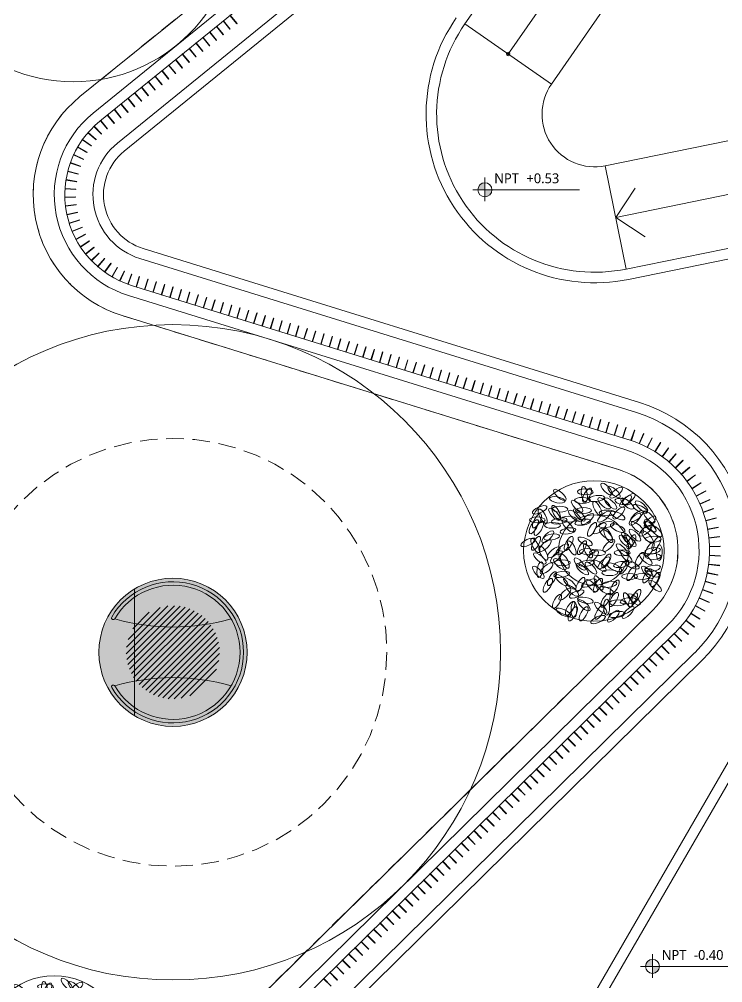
# Model space of a CAD drawing. Header units: millimetres. Extents: x 2471 to 2909, y 1327 to 1568.
# Drawn here: x 2668.85 to 2678.86, y 1377.44 to 1391.15 of the extents above; entities that cross this region are included whole.
import ezdxf
from ezdxf.enums import TextEntityAlignment as Align

# ---------------------------------------------------------------- set-up
doc = ezdxf.new("R2010")
doc.units = ezdxf.units.MM
for name, pattern in [('XREF_MOBILIARIO_200612$0$DASHED', [19.05, 12.7, -6.35]), ('XREF_MOBILIARIO_200612$0$HIDDEN2', [0.1875, 0.125, -0.0625]), ('XREF_PISOS_200612$0$DASHED', [19.05, 12.7, -6.35]), ('XREF_PISOS_200612$0$HIDDEN2', [0.1875, 0.125, -0.0625])]:
    doc.linetypes.add(name, pattern=pattern)
doc.layers.get('0').update_dxf_attribs({"color": 251, "lineweight": 9})
for name, color, linetype, lineweight in [('XREF_MOBILIARIO_200612$0$A-TECHO-PROY', 251, 'XREF_MOBILIARIO_200612$0$DASHED', 13), ('XREF_MOBILIARIO_200612$0$I-MUEBLES', 251, 'Continuous', 13), ('XREF_PAISAJISMO_200612$0$A-AN-SYMB', 251, 'Continuous', 13), ('XREF_PAISAJISMO_200612$0$A-AN-TEXT-NIVEL', 251, 'Continuous', 13), ('XREF_PAISAJISMO_200612$0$A-CARP', 251, 'Continuous', 13), ('XREF_PAISAJISMO_200612$0$A-MURO BAJO', 251, 'Continuous', 13), ('XREF_PAISAJISMO_200612$0$A-PISO', 251, 'Continuous', 13), ('XREF_PAISAJISMO_200612$0$A-PISO-BAJO', 251, 'Continuous', 13), ('XREF_PAISAJISMO_200612$0$HATCH', 251, 'Continuous', 13), ('XREF_PISOS_200612$0$A-HATCH-PISOS', 251, 'Continuous', 13), ('XREF_PISOS_200612$0$A-TECHO-PROY', 251, 'XREF_PISOS_200612$0$DASHED', 13), ('XREF_VEGETACION_200612$0$0_PA_ficus', 251, 'Continuous', 13)]:
    doc.layers.add(name, color=color, linetype=linetype, lineweight=lineweight)
doc.styles.add('XREF_PAISAJISMO_200612$0$NIVEL50', font='l_10646.ttf', dxfattribs={"height": 0.2})

# ---------------------------------------------------------------- blocks, each defined once
blk = doc.blocks.new('XREF_VEGETACION_200612$0$FICUS')
at = {"color": 251, "lineweight": 9}
blk.add_circle((0.5865, 0.3153), 0.4, dxfattribs=at)
at = {"color": 251, "lineweight": 0}
for centre, major_axis in [((0.3926, 0.634), (-0.034, 0.0297)), ((0.5377, 0.652), (0.0452, -0.0013)), ((0.7013, 0.6512), (-0.034, 0.0297)), ((0.6447, 0.5865), (-0.034, 0.0297)), ((0.6822, 0.5851), (-0.034, 0.0297)), ((0.7761, 0.5846), (-0.034, 0.0297)), ((0.8574, 0.5691), (-0.034, 0.0297)), ((0.4782, 0.5152), (-0.034, 0.0297)), ((0.8507, 0.555), (-0.0407, 0.0197)), ((0.7223, 0.5169), (-0.0407, 0.0197)), ((0.6542, 0.4106), (-0.034, 0.0297)), ((0.7223, 0.4456), (-0.0407, 0.0197)), ((0.8349, 0.4486), (-0.034, 0.0297)), ((0.9062, 0.4534), (-0.034, 0.0297)), ((0.5369, 0.3696), (-0.0407, 0.0197)), ((0.7921, 0.3726), (-0.034, 0.0297)), ((0.2785, 0.2727), (-0.034, 0.0297)), ((0.3926, 0.2395), (-0.034, 0.0297)), ((0.6073, 0.3051), (0.0452, -0.0013)), ((0.8824, 0.2688), (-0.034, 0.0297)), ((0.521, 0.2109), (-0.034, 0.0297)), ((0.6209, 0.2299), (-0.034, 0.0297)), ((0.7033, 0.2222), (-0.0407, 0.0197)), ((0.8032, 0.2364), (-0.0407, 0.0197)), ((0.4021, 0.1491), (-0.034, 0.0297)), ((0.4497, 0.1301), (-0.034, 0.0297)), ((0.9175, 0.1913), (-0.0407, 0.0197)), ((0.463, 0.0902), (-0.034, 0.0297)), ((0.6605, 0.0891), (-0.0407, 0.0197)), ((0.9359, 0.1151), (-0.034, 0.0297)), ((0.8163, 0.0391), (-0.034, 0.0297)), ((0.5304, 0.0058), (-0.034, 0.0297)), ((0.6255, -0.0084), (-0.034, 0.0297)), ((0.4131, -0.0352), (-0.0407, 0.0197))]:
    blk.add_ellipse(centre, major_axis=major_axis, ratio=0.368421, dxfattribs=at)
at = {"color": 251, "lineweight": 0, "extrusion": (0, 0, -1)}
for centre, major_axis in [((0.5327, 0.6382), (-0.0064, 0.0447)), ((0.5477, 0.6331), (0.0223, 0.0393)), ((0.6016, 0.6138), (0.0446, 0.007)), ((0.7673, 0.598), (0.0319, 0.0319)), ((0.7287, 0.531), (0.0319, 0.0319)), ((0.2444, 0.4529), (0.0223, 0.0393)), ((0.2625, 0.4863), (0.0223, 0.0393)), ((0.3889, 0.4862), (0.0446, 0.007)), ((0.5236, 0.4791), (0.0446, 0.007)), ((0.8209, 0.4955), (0.0319, 0.0319)), ((0.906, 0.4813), (0.0319, 0.0319)), ((0.2729, 0.4434), (0.0223, 0.0393)), ((0.4385, 0.4295), (0.0446, 0.007)), ((0.5762, 0.4382), (0.0223, 0.0393)), ((0.6584, 0.4649), (0.0446, 0.007)), ((0.257, 0.3584), (0.0223, 0.0393)), ((0.3103, 0.3466), (0.0319, 0.0319)), ((0.3245, 0.3963), (0.0319, 0.0319)), ((0.3463, 0.394), (0.0446, 0.007)), ((0.4431, 0.3574), (0.0223, 0.0393)), ((0.672, 0.3466), (0.0319, 0.0319)), ((0.7997, 0.3669), (0.0223, 0.0393)), ((0.9424, 0.3574), (0.0223, 0.0393)), ((0.5191, 0.3336), (0.0223, 0.0393)), ((0.9208, 0.3161), (0.0446, 0.007)), ((0.9043, 0.3241), (0.0223, 0.0393)), ((0.3741, 0.2828), (0.0319, 0.0319)), ((0.549, 0.3118), (0.0452, 0)), ((0.5798, 0.2828), (0.0319, 0.0319)), ((0.6436, 0.2474), (0.0319, 0.0319)), ((0.6571, 0.2575), (0.0223, 0.0393)), ((0.8473, 0.267), (0.0223, 0.0393)), ((0.9249, 0.2834), (0.0452, 0)), ((0.5449, 0.2452), (0.0446, 0.007)), ((0.7435, 0.2381), (0.0446, 0.007)), ((0.7569, 0.2242), (0.0223, 0.0393)), ((0.7997, 0.1862), (0.0223, 0.0393)), ((0.9208, 0.2168), (0.0446, 0.007)), ((0.3479, 0.1577), (0.0223, 0.0393)), ((0.4031, 0.1814), (0.0446, 0.007)), ((0.5096, 0.1244), (0.0223, 0.0393)), ((0.8906, 0.1722), (0.0223, 0.0393)), ((0.9376, 0.1529), (0.0223, 0.0393)), ((0.3242, 0.1197), (0.0223, 0.0393)), ((0.6095, 0.1197), (0.0223, 0.0393)), ((0.6726, 0.1246), (0.0446, 0.007)), ((0.7046, 0.1101), (0.0223, 0.0393)), ((0.3764, 0.0287), (0.0223, 0.0393)), ((0.4215, 0.0689), (0.0319, 0.0319)), ((0.6527, 0.0336), (0.0223, 0.0393)), ((0.6999, 0.0388), (0.0223, 0.0393)), ((0.8094, 0.0364), (0.0223, 0.0393)), ((0.8282, 0.057), (0.0223, 0.0393)), ((0.4515, -0.0113), (0.0223, 0.0393)), ((0.4667, -0.0426), (0.0223, 0.0393)), ((0.4731, -0.0189), (0, 0.0452)), ((0.5285, -0.0426), (0.0223, 0.0393)), ((0.6189, -0.0331), (0.0223, 0.0393)), ((0.6594, -0.0044), (0, 0.0452)), ((0.7812, 0.0312), (0.0446, 0.007)), ((0.7815, -0.0351), (0.0319, 0.0319)), ((0.6972, -0.0563), (0.0319, 0.0319)), ((0.7174, -0.0468), (0.0446, 0.007))]:
    blk.add_ellipse(centre, major_axis=major_axis, ratio=0.368421, start_param=3.141593, end_param=9.424778, dxfattribs=at)
at = {"color": 251, "lineweight": 0}
for centre, major_axis in [((0.6588, 0.667), (-0.031, 0.0328)), ((0.3781, 0.6063), (-0.0444, 0.0083)), ((0.4912, 0.5699), (-0.031, 0.0328)), ((0.5221, 0.6028), (-0.0452, 0.0013)), ((0.7511, 0.5955), (-0.0444, 0.0083)), ((0.2948, 0.5127), (-0.0212, 0.0399)), ((0.3622, 0.5239), (-0.031, 0.0328)), ((0.3716, 0.5343), (-0.0212, 0.0399)), ((0.504, 0.5199), (-0.031, 0.0328)), ((0.6061, 0.5569), (-0.0212, 0.0399)), ((0.2644, 0.4918), (-0.0452, 0.0013)), ((0.4384, 0.4579), (-0.031, 0.0328)), ((0.9016, 0.5089), (-0.031, 0.0328)), ((0.9073, 0.4591), (-0.031, 0.0328)), ((0.6683, 0.403), (-0.0212, 0.0399)), ((0.8206, 0.4048), (-0.031, 0.0328)), ((0.9403, 0.4295), (-0.031, 0.0328)), ((0.2534, 0.3462), (-0.0212, 0.0399)), ((0.7629, 0.371), (-0.031, 0.0328)), ((0.7775, 0.3848), (-0.031, 0.0328)), ((0.8922, 0.3941), (-0.031, 0.0328)), ((0.2984, 0.3033), (-0.0212, 0.0399)), ((0.461, 0.332), (-0.0212, 0.0399)), ((0.5525, 0.3152), (-0.0212, 0.0399)), ((0.7473, 0.3218), (-0.031, 0.0328)), ((0.9588, 0.3057), (0.0013, 0.0452)), ((0.4208, 0.2571), (-0.0212, 0.0399)), ((0.5068, 0.2404), (-0.031, 0.0328)), ((0.7705, 0.2827), (-0.031, 0.0328)), ((0.2706, 0.1932), (0.031, -0.0328)), ((0.2798, 0.2088), (-0.0077, -0.0445)), ((0.57, 0.2174), (-0.031, 0.0328)), ((0.8913, 0.1938), (-0.031, 0.0328)), ((0.6139, 0.1328), (-0.0212, 0.0399)), ((0.5743, 0.118), (-0.031, 0.0328)), ((0.5382, 0.0345), (-0.0444, 0.0083)), ((0.7797, 0.0367), (-0.0212, 0.0399))]:
    blk.add_ellipse(centre, major_axis=major_axis, ratio=0.368421, start_param=3.141593, end_param=9.424778, dxfattribs=at)
at = {"color": 251, "lineweight": 0, "extrusion": (0, 0, -1)}
for centre, major_axis in [((0.7137, 0.6467), (0.0348, 0.0288)), ((0.7849, 0.6104), (0.0348, 0.0288)), ((0.2781, 0.5492), (0.0412, 0.0185)), ((0.393, 0.5528), (-0.0452, 0)), ((0.5277, 0.5457), (-0.0452, 0)), ((0.6625, 0.5316), (-0.0452, 0)), ((0.8313, 0.5135), (0.0348, 0.0288)), ((0.4426, 0.4961), (-0.0452, 0)), ((0.5502, 0.4976), (0.0348, 0.0288)), ((0.6441, 0.5097), (0.0348, 0.0288)), ((0.3504, 0.4607), (-0.0452, 0)), ((0.62, 0.4434), (0.0348, 0.0288)), ((0.8813, 0.4312), (0.0348, 0.0288)), ((0.2124, 0.3643), (0.0412, 0.0185)), ((0.9249, 0.3827), (-0.0452, 0)), ((0.3585, 0.3074), (0.0348, 0.0288)), ((0.4066, 0.325), (0.0348, 0.0288)), ((0.7476, 0.3047), (-0.0452, 0)), ((0.3174, 0.2154), (-0.0348, -0.0288)), ((0.4072, 0.248), (-0.0452, 0)), ((0.6767, 0.1913), (-0.0452, 0)), ((0.7901, 0.17), (-0.0452, 0)), ((0.861, 0.17), (-0.0452, 0)), ((0.5581, 0.1323), (0.0412, 0.0185)), ((0.488, 0.0697), (0.0412, 0.0185)), ((0.7215, 0.0198), (-0.0452, 0)), ((0.6107, -0.0757), (0.0412, 0.0185))]:
    blk.add_ellipse(centre, major_axis=major_axis, ratio=0.368421, dxfattribs=at)
blk = doc.blocks.new('XREF_MOBILIARIO_200612$0$CARRUSEL')
at = {"true_color": 0xffffff}
h = blk.add_hatch(dxfattribs=at)
h.set_pattern_fill('ANGLE')
h.set_pattern_definition([(0, (-95.5776, -3.121), (0, 6.985), [5.08, -1.905]), (90, (-95.5776, -3.121), (-6.985, 4e-16), [5.08, -1.905])])
edge = h.paths.add_edge_path()
edge.add_arc((0, 0), 1.055, 0, 360)
h = blk.add_hatch(color=7, dxfattribs=at)
h.dxf.hatch_style = 1
edge = h.paths.add_edge_path()
edge.add_arc((0, 0), 1.055, 0, 360)
at = {"layer": 'XREF_MOBILIARIO_200612$0$I-MUEBLES'}
blk.add_circle((0, 0), 1.055, dxfattribs=at)
for centre, radius, start, end in [((0, 0), 1.005, 210, 150), ((0, 0), 0.955, 210, 150), ((-0.849, 0.49), 0.025, 150, 330), ((0, 3.322), 2.962, 253.7867, 286.2133), ((0, -3.322), 2.962, 73.7867, 106.2133), ((-0.849, -0.49), 0.025, 30, 210)]:
    blk.add_arc(centre, radius, start, end, dxfattribs=at)
blk = doc.blocks.new('XREF_MOBILIARIO_200612')
at = {"layer": 'XREF_MOBILIARIO_200612$0$A-TECHO-PROY', "linetype": 'XREF_MOBILIARIO_200612$0$HIDDEN2', "ltscale": 2}
blk.add_circle((113.226, 61.681, 0), 3.045, dxfattribs=at)
at = {"layer": 'XREF_MOBILIARIO_200612$0$I-MUEBLES'}
blk.add_blockref('XREF_MOBILIARIO_200612$0$CARRUSEL', (113.226, 61.681, 0), dxfattribs=at)
blk = doc.blocks.new('XREF_PAISAJISMO_200612$0$NIVELES')
h = blk.add_hatch(color=256)
h.paths.add_polyline_path([(0, 0.081, 0.414214), (-0.086, -0.005), (0, -0.005)])
h.paths.add_polyline_path([(0.086, -0.005), (0, -0.005), (0, -0.09, 0.414214)])
for points in [[(0, -0.145), (0, 0.145)], [(-0.145, -0.005), (1.152, -0.005)]]:
    blk.add_lwpolyline(points)
blk.add_circle((0, -0.005), 0.0855)
at = {"style": 'XREF_PAISAJISMO_200612$0$NIVEL50'}
for tag, p in [('TIPONIVEL', (0.114, 0.008)), ('NIVELPISO', (0.506, 0.008))]:
    blk.add_attdef(tag, p, '', height=0.12, dxfattribs=at)
blk = doc.blocks.new('XREF_PAISAJISMO_200612$0$baranda banca')
at = {"layer": 'XREF_PAISAJISMO_200612$0$HATCH', "true_color": 0xffffff}
h = blk.add_hatch(dxfattribs=at)
h.set_pattern_fill('ANGLE')
h.set_pattern_definition([(0, (-67.281, -29.5266), (0, 6.985), [5.08, -1.905]), (90, (-67.281, -29.5266), (-6.985, 4e-16), [5.08, -1.905])])
h.paths.add_polyline_path([(-0.119, -0.096), (-0.002, 0.002), (0.002, -0.002), (-0.116, -0.1)])
blk.add_lwpolyline([(-0.119, -0.096), (-0.002, 0.002), (0.002, -0.002), (-0.116, -0.1)], close=True)
blk = doc.blocks.new('A$Cda3111fd')
at = {"layer": 'XREF_PISOS_200612$0$A-HATCH-PISOS', "true_color": 0xc0d5be}
h = blk.add_hatch(dxfattribs=at)
h.set_pattern_fill('ANSI31', color=9, scale=0.5)
h.set_pattern_definition([(45, (-28.65186, -36.15391), (-0.044194174, 0.044194174), [])])
edge = h.paths.add_edge_path()
edge.add_arc((84.574, 25.527), 0.664, 0, 360)
at = {"layer": 'XREF_PAISAJISMO_200612$0$A-AN-SYMB'}
for p, q in [((93.143, 39.504, 0), (89.333, 34.024, 0)), ((90.878, 31.717, 0), (95.414, 32.644, 0))]:
    blk.add_line(p, q, dxfattribs=at)
at = {"layer": 'XREF_PAISAJISMO_200612$0$A-AN-SYMB', "elevation": 0}
blk.add_lwpolyline([(91.295, 31.442), (90.878, 31.717), (91.153, 32.134)], dxfattribs=at)
at = {"layer": 'XREF_PAISAJISMO_200612$0$A-AN-SYMB'}
blk.add_circle((89.347, 34.044, 0), 0.025, dxfattribs=at)
at = {"layer": 'XREF_PAISAJISMO_200612$0$A-MURO BAJO'}
for p, q in [((88.73, 34.471, 0), (92.528, 39.932, 0)), ((87.343, 36.762, 0), (83.25, 33.436, 0)), ((87.533, 36.529, 0), (83.439, 33.203, 0)), ((87.627, 36.413, 0), (83.533, 33.087, 0)), ((87.879, 36.102, 0), (83.786, 32.776, 0)), ((87.974, 35.986, 0), (83.88, 32.66, 0)), ((95.511, 31.898, 0), (91.028, 30.982, 0)), ((95.54, 31.751, 0), (91.058, 30.835, 0)), ((84.148, 31.275, 0), (91.215, 29.083, 0)), ((84.103, 31.131, 0), (91.171, 28.94, 0)), ((83.985, 30.749, 0), (91.052, 28.558, 0)), ((83.941, 30.606, 0), (91.008, 28.415, 0)), ((88.522, 17.132, 0), (96.34, 30.64, 0)), ((88.639, 17.034, 0), (96.469, 30.565, 0)), ((83.852, 30.32, 0), (90.919, 28.128, 0)), ((91.405, 26.127, 0), (77.222, 12.169, 0)), ((91.616, 25.913, 0), (77.432, 11.955, 0)), ((91.721, 25.806, 0), (77.537, 11.848, 0)), ((91.721, 25.806, 0), (77.551, 11.862, 0)), ((92.001, 25.521, 0), (77.818, 11.563, 0)), ((92.107, 25.414, 0), (77.923, 11.456, 0))]:
    blk.add_line(p, q, dxfattribs=at)
at = {"layer": 'XREF_PAISAJISMO_200612$0$A-MURO BAJO', "extrusion": (1.16482e-07, 5.6529e-08, 1)}
for radius in [2.4, 2.25]:
    blk.add_arc((90.578, 33.187, 0), radius, 145.1871, 281.5424, dxfattribs=at)
at = {"layer": 'XREF_PAISAJISMO_200612$0$A-MURO BAJO'}
for centre, radius, start, end in [((84.385, 32.039, 0), 1.8, 129.0922, 252.7733), ((84.385, 32.039, 0), 1.5, 129.0922, 252.7733), ((84.385, 32.039, 0), 1.35, 129.0922, 252.7733), ((84.385, 32.039, 0), 0.95, 129.0922, 252.7733), ((84.385, 32.039, 0), 0.8, 129.0922, 252.7733), ((90.564, 26.982, 0), 2.2, 314.5407, 72.7733), ((90.564, 26.982, 0), 2.05, 314.5407, 72.7733), ((90.564, 26.982, 0), 1.65, 314.5407, 72.7733), ((90.564, 26.982, 0), 1.5, 314.5407, 72.7733), ((90.564, 26.982, 0), 1.2, 314.5407, 72.7733)]:
    blk.add_arc(centre, radius, start, end, dxfattribs=at)
at = {"layer": 'XREF_PAISAJISMO_200612$0$A-PISO'}
for p, q in [((89.962, 33.615, 0), (93.759, 39.076, 0)), ((89.963, 33.616, 0), (88.731, 34.473, 0)), ((95.24, 33.373, 0), (90.728, 32.452, 0)), ((90.728, 32.452, 0), (91.028, 30.982, 0))]:
    blk.add_line(p, q, dxfattribs=at)
at = {"layer": 'XREF_PAISAJISMO_200612$0$A-PISO', "extrusion": (1.16482e-07, 5.6529e-08, 1)}
blk.add_arc((90.578, 33.187, 0), 0.75, 145.1871, 281.5424, dxfattribs=at)
at = {"layer": 'XREF_PAISAJISMO_200612$0$A-PISO-BAJO'}
for centre, radius in [((83.157, 35.981, 0), 2.333), ((84.574, 25.527, 0), 4.664), ((90.564, 26.982, 0), 0.5)]:
    blk.add_circle(centre, radius, dxfattribs=at)
at = {"layer": 'XREF_PISOS_200612$0$A-TECHO-PROY', "linetype": 'XREF_PISOS_200612$0$HIDDEN2', "ltscale": 2, "elevation": 0}
blk.add_lwpolyline([(59.366, 29.111), (73.248, 12.369, 0.439366), (77.22, 12.168), (91.405, 26.127, 0.567113), (90.919, 28.128), (83.852, 30.32, -0.598968), (83.25, 33.436), (87.343, 36.762, 0.801804), (86.297, 38.858), (81.245, 37.6, -0.656353), (79.237, 40.222), (81.078, 43.524, 0.697818), (79.609, 45.232), (73.037, 42.775)], format="xyb", dxfattribs=at)
blk.add_blockref('XREF_MOBILIARIO_200612', (-28.652, -36.154, 0))
at = {"layer": 'XREF_PAISAJISMO_200612$0$A-AN-TEXT-NIVEL'}
ref = blk.add_blockref('XREF_PAISAJISMO_200612$0$NIVELES', (89.015, 32.117, 0), dxfattribs=dict(at, xscale=1.169359018536425, yscale=1.169359018536425, zscale=1.169359018536425))
ref.add_attrib('TIPONIVEL', 'NPT', dxfattribs={"layer": '0', "height": 0.1403, "style": 'XREF_PAISAJISMO_200612$0$NIVEL50'}).set_placement((89.148, 32.162, 0), align=Align.BOTTOM_LEFT)
ref.add_attrib('NIVELPISO', '+0.53', dxfattribs={"layer": '0', "height": 0.1403, "style": 'XREF_PAISAJISMO_200612$0$NIVEL50'}).set_placement((89.607, 32.162, 0), align=Align.BOTTOM_LEFT)
ref = blk.add_blockref('XREF_PAISAJISMO_200612$0$NIVELES', (91.401, 21.063, 0), dxfattribs=dict(at, xscale=1.166834424050948, yscale=1.166834424050948, zscale=1.166834424050948))
ref.add_attrib('TIPONIVEL', 'NPT', dxfattribs={"layer": '0', "height": 0.14, "style": 'XREF_PAISAJISMO_200612$0$NIVEL50'}).set_placement((91.533, 21.108, 0), align=Align.BOTTOM_LEFT)
ref.add_attrib('NIVELPISO', '-0.40', dxfattribs={"layer": '0', "height": 0.14, "style": 'XREF_PAISAJISMO_200612$0$NIVEL50'}).set_placement((91.991, 21.108, 0), align=Align.BOTTOM_LEFT)
at = {"layer": 'XREF_PAISAJISMO_200612$0$A-CARP'}
for p, rotation in [((85.388, 34.593, 0), 89.42773684622861), ((85.194, 34.436, 0), 89.42773684622861), ((85.291, 34.515, 0), 89.42773684622861), ((85.097, 34.357, 0), 89.42773684622861), ((84.903, 34.199, 0), 89.42773684622861), ((85, 34.278, 0), 89.42773684622861), ((84.709, 34.042, 0), 89.42773684622861), ((84.806, 34.121, 0), 89.42773684622861), ((84.515, 33.884, 0), 89.42773684622861), ((84.612, 33.963, 0), 89.42773684622861), ((84.418, 33.805, 0), 89.42773684622861), ((84.224, 33.648, 0), 89.42773684622861), ((84.321, 33.726, 0), 89.42773684622861), ((84.03, 33.49, 0), 89.42773684622861), ((84.127, 33.569, 0), 89.42773684622861), ((83.836, 33.332, 0), 89.42773684622861), ((83.933, 33.411, 0), 89.42773684622861), ((83.739, 33.254, 0), 89.42773684622861), ((83.545, 33.096, 0), 89.42773684622861), ((83.642, 33.175, 0), 89.42773684622861), ((83.365, 32.923, 0), 99.41657500720801), ((83.451, 33.014, 0), 94.11141023747835), ((83.287, 32.825, 0), 104.7217397769376), ((83.161, 32.609, 0), 115.3320693163967), ((83.219, 32.72, 0), 110.0269045466672), ((83.114, 32.494, 0), 120.6372340861263), ((83.077, 32.374, 0), 125.9423988558561), ((83.052, 32.252, 0), 131.2475636255858), ((83.038, 32.128, 0), 136.5527283953155), ((83.035, 32.003, 0), 141.8578931650452), ((83.044, 31.878, 0), 147.1630579347748), ((83.065, 31.755, 0), 152.4682227045044), ((83.097, 31.634, 0), 157.7733874742341), ((83.14, 31.517, 0), 163.0785522439637), ((83.193, 31.404, 0), 168.3837170136933), ((83.257, 31.297, 0), 173.688881783423), ((83.331, 31.196, 0), 178.9940465531525), ((83.413, 31.102, 0), 184.2992113228821), ((83.504, 31.016, 0), 189.6043760926117), ((83.602, 30.939, 0), 194.9095408623413), ((83.707, 30.871, 0), 200.214705632071), ((83.818, 30.814, 0), 205.519870401801), ((83.934, 30.766, 0), 210.8250351715303), ((84.053, 30.728, 0), 213.1088346949806), ((84.172, 30.691, 0), 213.1088346949806), ((84.292, 30.654, 0), 213.1088346949806), ((84.411, 30.617, 0), 213.1088346949806), ((84.531, 30.58, 0), 213.1088346949806), ((84.65, 30.543, 0), 213.1088346949806), ((84.769, 30.506, 0), 213.1088346949806), ((84.889, 30.469, 0), 213.1088346949806), ((85.008, 30.432, 0), 213.1088346949806), ((85.127, 30.395, 0), 213.1088346949806), ((85.247, 30.358, 0), 213.1088346949806), ((85.366, 30.321, 0), 213.1088346949806), ((85.486, 30.284, 0), 213.1088346949806), ((85.605, 30.247, 0), 213.1088346949806), ((85.724, 30.21, 0), 213.1088346949806), ((85.844, 30.173, 0), 213.1088346949806), ((85.963, 30.136, 0), 213.1088346949806), ((86.083, 30.099, 0), 213.1088346949806), ((86.202, 30.062, 0), 213.1088346949806), ((86.321, 30.025, 0), 213.1088346949806), ((86.441, 29.988, 0), 213.1088346949806), ((86.56, 29.951, 0), 213.1088346949806), ((86.68, 29.914, 0), 213.1088346949806), ((86.799, 29.877, 0), 213.1088346949806), ((86.918, 29.84, 0), 213.1088346949806), ((87.038, 29.803, 0), 213.1088346949806), ((87.157, 29.766, 0), 213.1088346949806), ((87.277, 29.729, 0), 213.1088346949806), ((87.396, 29.692, 0), 213.1088346949806), ((87.515, 29.655, 0), 213.1088346949806), ((87.635, 29.618, 0), 213.1088346949806), ((87.754, 29.581, 0), 213.1088346949806), ((87.873, 29.544, 0), 213.1088346949806), ((87.993, 29.507, 0), 213.1088346949806), ((88.112, 29.47, 0), 213.1088346949806), ((88.232, 29.433, 0), 213.1088346949806), ((88.351, 29.396, 0), 213.1088346949806), ((88.47, 29.359, 0), 213.1088346949806), ((88.59, 29.322, 0), 213.1088346949806), ((88.709, 29.285, 0), 213.1088346949806), ((88.829, 29.248, 0), 213.1088346949806), ((88.948, 29.211, 0), 213.1088346949806), ((89.067, 29.174, 0), 213.1088346949806), ((89.187, 29.137, 0), 213.1088346949806), ((89.306, 29.099, 0), 213.1088346949806), ((89.426, 29.062, 0), 213.1088346949806), ((89.545, 29.025, 0), 213.1088346949806), ((89.664, 28.988, 0), 213.1088346949806), ((89.784, 28.951, 0), 213.1088346949806), ((89.903, 28.914, 0), 213.1088346949806), ((90.023, 28.877, 0), 213.1088346949806), ((90.142, 28.84, 0), 213.1088346949806), ((90.261, 28.803, 0), 213.1088346949806), ((90.381, 28.766, 0), 213.1088346949806), ((90.5, 28.729, 0), 213.1088346949806), ((90.62, 28.692, 0), 213.1088346949806), ((90.739, 28.655, 0), 213.1088346949806), ((90.858, 28.618, 0), 213.1088346949806), ((90.978, 28.581, 0), 213.1088346949806), ((91.097, 28.544, 0), 211.4762776405761), ((91.214, 28.499, 0), 207.1356882835245), ((91.326, 28.445, 0), 202.7950989264729), ((91.435, 28.383, 0), 198.4545095694214), ((91.539, 28.313, 0), 194.11392021237), ((91.636, 28.236, 0), 189.7733308553182), ((91.728, 28.151, 0), 185.4327414982667), ((91.813, 28.059, 0), 181.092152141215), ((91.891, 27.962, 0), 176.7515627841635), ((91.962, 27.858, 0), 172.4109734271121), ((92.024, 27.75, 0), 168.0703840700606), ((92.078, 27.637, 0), 163.729794713009), ((92.123, 27.521, 0), 159.3892053559575), ((92.159, 27.401, 0), 155.048615998906), ((92.187, 27.279, 0), 150.7080266418545), ((92.204, 27.156, 0), 146.3674372848027), ((92.213, 27.031, 0), 142.026847927751), ((92.212, 26.906, 0), 137.6862585706995), ((92.201, 26.781, 0), 133.345669213648), ((92.181, 26.658, 0), 129.0050798565965), ((92.114, 26.417, 0), 120.3239011424933), ((92.152, 26.536, 0), 124.6644904995449), ((92.067, 26.302, 0), 115.9833117854415), ((92.011, 26.19, 0), 111.64272242839), ((91.947, 26.083, 0), 107.3021330713383), ((91.875, 25.981, 0), 102.9615437142867), ((91.709, 25.794, 0), 94.87628637095948), ((91.795, 25.884, 0), 98.62095435723516), ((91.62, 25.706, 0), 94.87628637095948), ((91.441, 25.531, 0), 94.87628637095948), ((91.53, 25.619, 0), 94.87628637095948), ((91.352, 25.443, 0), 94.87628637095948), ((91.174, 25.268, 0), 94.87628637095948), ((91.263, 25.356, 0), 94.87628637095948), ((90.996, 25.093, 0), 94.87628637095948), ((91.085, 25.18, 0), 94.87628637095948), ((90.907, 25.005, 0), 94.87628637095948), ((90.729, 24.83, 0), 94.87628637095948), ((90.818, 24.917, 0), 94.87628637095948), ((90.64, 24.742, 0), 94.87628637095948), ((90.461, 24.567, 0), 94.87628637095948), ((90.55, 24.654, 0), 94.87628637095948), ((90.372, 24.479, 0), 94.87628637095948), ((90.194, 24.304, 0), 94.87628637095948), ((90.283, 24.391, 0), 94.87628637095948), ((90.016, 24.128, 0), 94.87628637095948), ((90.105, 24.216, 0), 94.87628637095948), ((89.927, 24.041, 0), 94.87628637095948), ((89.749, 23.865, 0), 94.87628637095948), ((89.838, 23.953, 0), 94.87628637095948), ((89.659, 23.777, 0), 94.87628637095948), ((89.481, 23.602, 0), 94.87628637095948), ((89.57, 23.69, 0), 94.87628637095948), ((89.392, 23.514, 0), 94.87628637095948), ((89.214, 23.339, 0), 94.87628637095948), ((89.303, 23.427, 0), 94.87628637095948), ((89.125, 23.251, 0), 94.87628637095948), ((88.947, 23.076, 0), 94.87628637095948), ((89.036, 23.164, 0), 94.87628637095948), ((88.769, 22.901, 0), 94.87628637095948), ((88.858, 22.988, 0), 94.87628637095948), ((88.679, 22.813, 0), 94.87628637095948), ((88.501, 22.638, 0), 94.87628637095948), ((88.59, 22.725, 0), 94.87628637095948), ((88.412, 22.55, 0), 94.87628637095948), ((88.234, 22.375, 0), 94.87628637095948), ((88.323, 22.462, 0), 94.87628637095948), ((88.145, 22.287, 0), 94.87628637095948), ((87.967, 22.112, 0), 94.87628637095948), ((88.056, 22.199, 0), 94.87628637095948), ((87.788, 21.936, 0), 94.87628637095948), ((87.878, 22.024, 0), 94.87628637095948), ((87.699, 21.849, 0), 94.87628637095948), ((87.521, 21.673, 0), 94.87628637095948), ((87.61, 21.761, 0), 94.87628637095948), ((87.432, 21.586, 0), 94.87628637095948), ((87.254, 21.41, 0), 94.87628637095948), ((87.343, 21.498, 0), 94.87628637095948), ((87.165, 21.323, 0), 94.87628637095948), ((86.987, 21.147, 0), 94.87628637095948), ((87.076, 21.235, 0), 94.87628637095948), ((86.808, 20.972, 0), 94.87628637095948), ((86.898, 21.06, 0), 94.87628637095948), ((86.719, 20.884, 0), 94.87628637095948)]:
    blk.add_blockref('XREF_PAISAJISMO_200612$0$baranda banca', p, dxfattribs=dict(at, rotation=rotation))
at = {"layer": 'XREF_VEGETACION_200612$0$0_PA_ficus', "xscale": 2.49999999999999, "yscale": 2.49999999999999, "zscale": 2.49999999999999}
for p in [(89.1, 26.182, 0), (81.417, 19.135, 0)]:
    blk.add_blockref('XREF_VEGETACION_200612$0$FICUS', p, dxfattribs=at)

msp = doc.modelspace()

# ---------------------------------------------------------------- block references
msp.add_blockref('A$Cda3111fd', (2586.461, 1356.615, 0))

doc.saveas('drawing.dxf')
